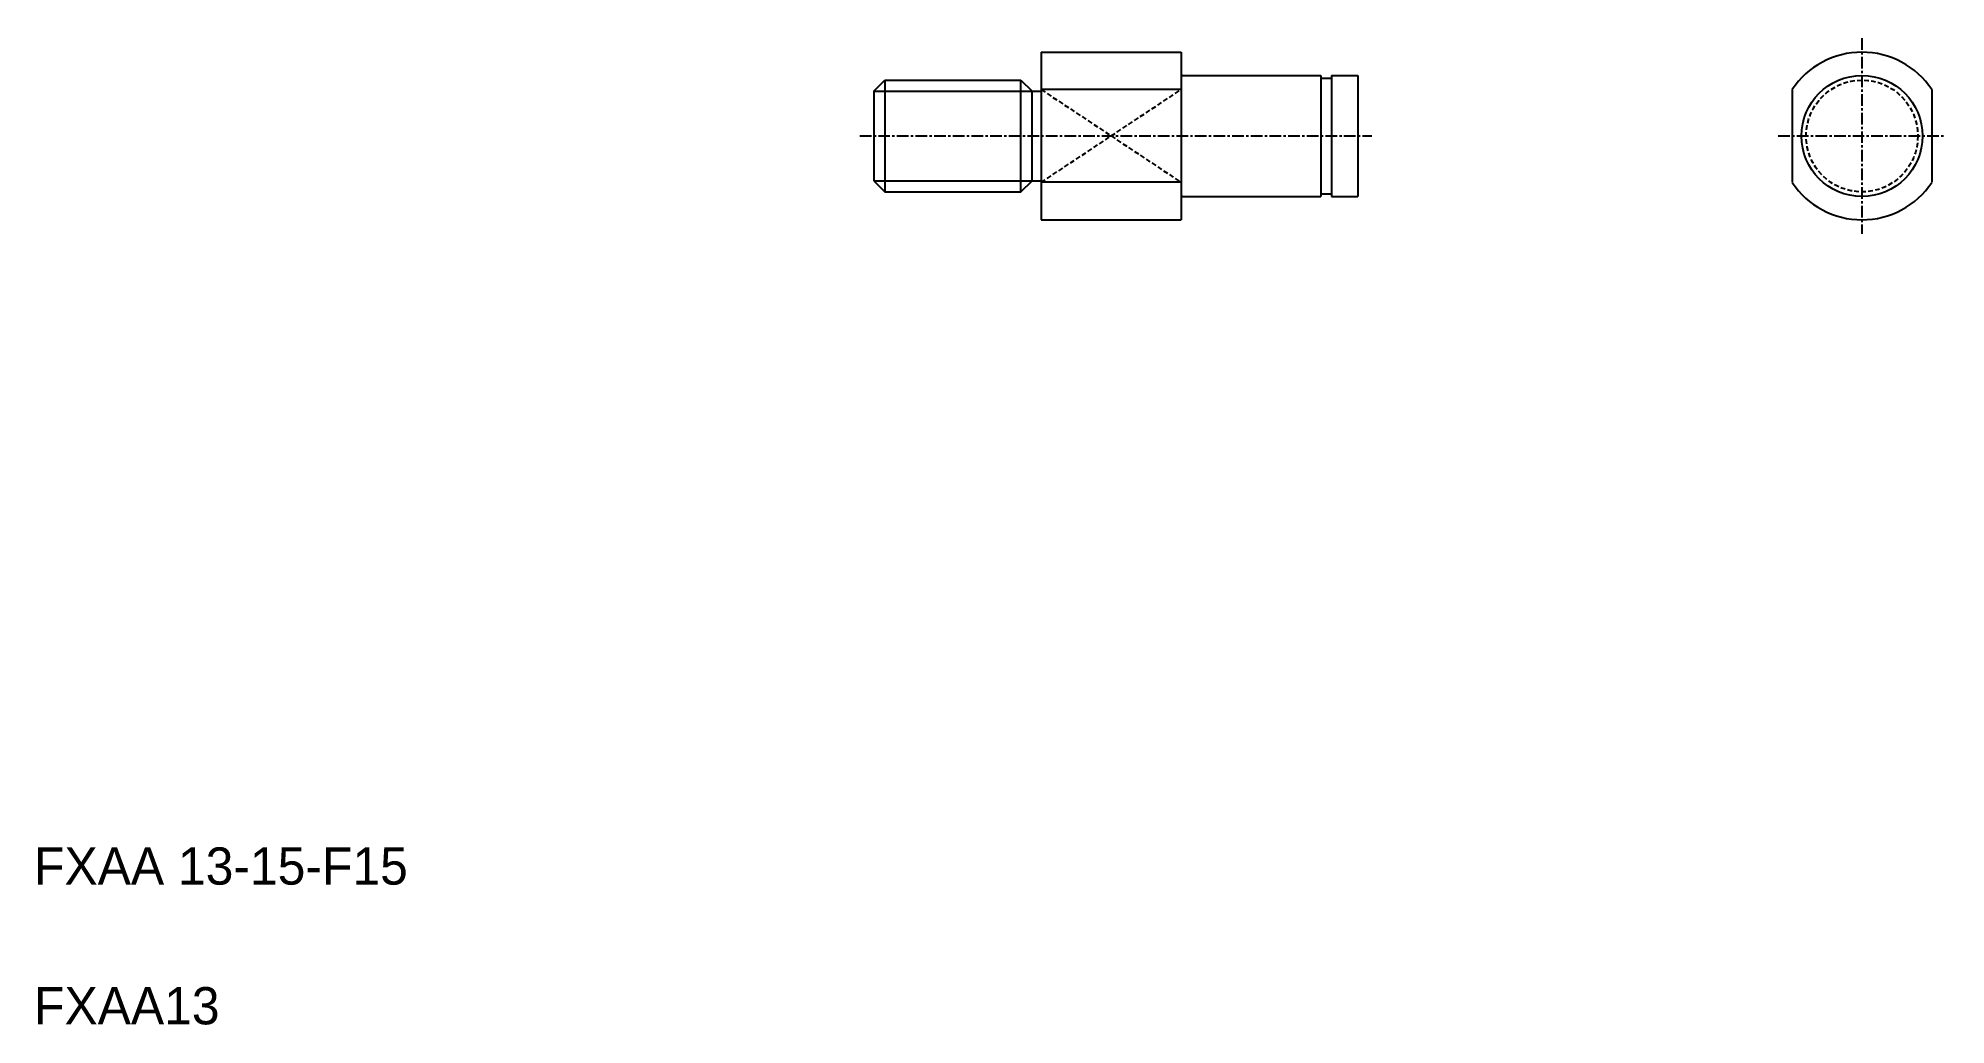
# Model space of a CAD drawing. Extents: x -55 to 150, y 100 to 206.
import ezdxf

# ---------------------------------------------------------------- set-up
doc = ezdxf.new("R2010")
doc.units = 0
doc.linetypes.add('CENTER', pattern=[2, 1.25, -0.25, 0.25, -0.25])
doc.linetypes.add('DASHED', pattern=[0.75, 0.5, -0.25])
doc.layers.get('0').update_dxf_attribs({"linetype": 'CONTINUOUS'})
doc.layers.add('CENTER', color=1, linetype='CENTER')

msp = doc.modelspace()

# ---------------------------------------------------------------- linework, layer by layer
at = {"color": 7, "linetype": 'CONTINUOUS'}
for p, q in [((52.94, 204.21), (52.94, 186.21)), ((52.94, 204.21), (67.94, 204.21)), ((67.94, 204.21), (67.94, 186.21)), ((34.94, 200.01), (36.14, 201.21)), ((36.14, 201.21), (36.14, 189.21)), ((36.14, 201.21), (50.74, 201.21)), ((50.74, 189.21), (50.74, 201.21)), ((50.74, 201.21), (51.94, 200.01)), ((68.14, 201.71), (82.94, 201.71)), ((71.84, 201.71), (71.84, 201.71)), ((75.54, 201.71), (75.54, 201.71)), ((82.94, 201.71), (82.94, 188.71)), ((82.94, 201.41), (84.09, 201.41)), ((84.09, 201.71), (86.94, 201.71)), ((84.09, 201.71), (84.09, 188.71)), ((86.94, 201.71), (86.94, 188.71)), ((34.94, 200.01), (34.94, 190.41)), ((51.94, 190.41), (51.94, 200.01)), ((51.94, 200.01), (52.94, 200.01)), ((67.94, 200.19), (52.94, 200.19)), ((133.56, 200.19), (133.56, 190.24)), ((148.56, 200.19), (148.56, 190.24)), ((34.94, 190.41), (36.14, 189.21)), ((36.14, 189.21), (50.74, 189.21)), ((50.74, 189.21), (51.94, 190.41)), ((51.94, 190.41), (52.94, 190.41)), ((67.94, 190.24), (52.94, 190.24)), ((68.14, 188.71), (82.94, 188.71)), ((71.84, 188.71), (71.84, 188.71)), ((75.54, 188.71), (75.54, 188.71)), ((82.94, 189.01), (84.09, 189.01)), ((84.09, 188.71), (86.94, 188.71)), ((52.94, 186.21), (67.94, 186.21))]:
    msp.add_line(p, q, dxfattribs=at)
at = {"color": 3, "linetype": 'CONTINUOUS'}
for p, q in [((34.94, 200.01), (51.94, 200.01)), ((34.94, 190.41), (51.94, 190.41))]:
    msp.add_line(p, q, dxfattribs=at)
at = {"color": 3, "linetype": 'DASHED'}
for p, q in [((52.94, 190.24), (67.94, 200.19)), ((52.94, 200.19), (67.94, 190.24))]:
    msp.add_line(p, q, dxfattribs=at)
at = {"color": 7, "linetype": 'CONTINUOUS'}
msp.add_circle((141.06, 195.21), 6.5, dxfattribs=at)
at = {"color": 3, "linetype": 'DASHED'}
msp.add_circle((141.06, 195.21), 6, dxfattribs=at)
at = {"color": 7, "linetype": 'CONTINUOUS'}
for centre, radius, start, end in [((141.06, 195.21), 9, 33.5573, 146.4427), ((68.14, 201.91), 0.2, 180, 270), ((68.14, 188.51), 0.2, 90, 180), ((141.06, 195.21), 9, 213.5573, 326.4427)]:
    msp.add_arc(centre, radius, start, end, dxfattribs=at)
at = {"layer": 'CENTER', "color": 1, "linetype": 'CENTER'}
for p, q in [((141.06, 205.71), (141.06, 184.71)), ((33.44, 195.21), (88.44, 195.21)), ((132.06, 195.21), (150.06, 195.21))]:
    msp.add_line(p, q, dxfattribs=at)

# ---------------------------------------------------------------- texts
at = {"color": 7, "linetype": 'CONTINUOUS'}
for s, p in [('FXAA 13-15-F15', (-55.22, 114.83)), ('FXAA13', (-55.22, 99.83))]:
    msp.add_text(s, height=4, dxfattribs=at).set_placement(p)

doc.saveas('drawing.dxf')
